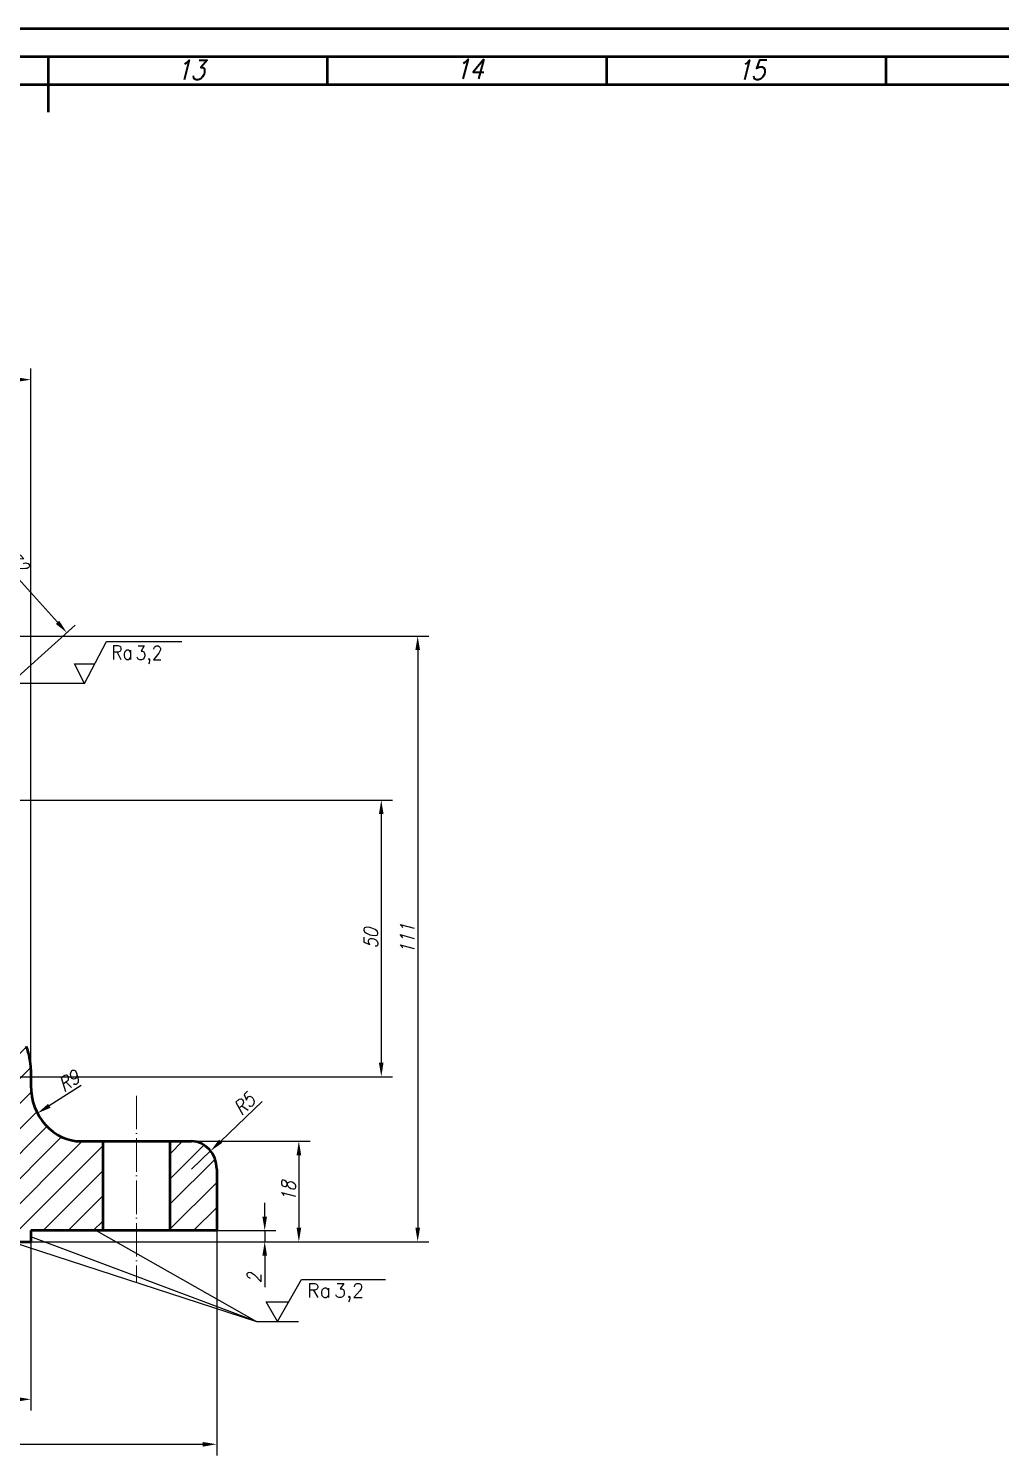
# Model space of a CAD drawing. Header units: millimetres. Extents: x -308 to 881, y -62 to 779.
# Drawn here: x 287.6 to 461.7, y 523.8 to 779.5 of the extents above; entities that cross this region are included whole.
import ezdxf

# ---------------------------------------------------------------- set-up
doc = ezdxf.new("R2010")
doc.units = ezdxf.units.MM
doc.header["$LTSCALE"] = 0.5
doc.linetypes.add('ACAD_ISO04W050', pattern=[15, 12, -1.5, 0, -1.5])
doc.layers.get('0').update_dxf_attribs({"lineweight": 18})
for name, color, linetype, lineweight in [('1-DL. KRESKA KROPKA (CIENKA)', 1, 'ACAD_ISO04W050', 18), ('111-NAPISY', 111, 'Continuous', 18), ('140-KRESKOWANIE', 140, 'Continuous', 15), ('21-CHROP', 21, 'Continuous', 25), ('3-WYMIAR', 3, 'Continuous', 18), ('41-GRUBA CIĄGŁA', 41, 'Continuous', 50)]:
    doc.layers.add(name, color=color, linetype=linetype, lineweight=lineweight)
doc.styles.get("Standard").update_dxf_attribs({"font": 'simplex.shx', "width": 0.85, "oblique": 15})
doc.dimstyles.new('RYS_TECHNICZNY', dxfattribs={"dimtxt": 2.5, "dimasz": 2.5, "dimexe": 2, "dimexo": 0, "dimtad": 1, "dimtxsty": 'Standard', "dimcen": -4, "dimadec": 0, "dimazin": 0, "dimtfac": 1, "dimtmove": 0, "dimatfit": 0, "dimfxl": 1, "dimarcsym": 0})

# ---------------------------------------------------------------- blocks, each defined once
blk = doc.blocks.new('A0_Premium_2016')
at = {"layer": '41-GRUBA CIĄGŁA'}
for p, q in [((0, 841), (1189, 841)), ((15, 836), (1184, 836)), ((599.5, 826), (599.5, 836)), ((649.5, 831), (649.5, 836)), ((699.5, 831), (699.5, 836)), ((749.5, 831), (749.5, 836)), ((20, 831), (1179, 831))]:
    blk.add_line(p, q, dxfattribs=at)
at = {"layer": '111-NAPISY', "char_height": 3.5, "attachment_point": 1}
for s, insert in [('13', (622.38, 835.33)), ('14', (672.3, 835.49)), ('15', (722.73, 835.32))]:
    blk.add_mtext_dynamic_manual_height_columns(s, width=3.5, gutter_width=12.5, heights=[3.98], dxfattribs=dict(at, insert=insert))
blk = doc.blocks.new('*D42')
at = {"layer": '3-WYMIAR', "color": 0, "lineweight": -2, "transparency": 16777216}
for p, q in [((-28.8, 562.11), (-28.8, 531.88)), ((288, 562.11), (288, 531.88)), ((-26.3, 533.88), (285.5, 533.88))]:
    blk.add_line(p, q, dxfattribs=at)
at = {"layer": '3-WYMIAR', "color": 0, "transparency": 16777216}
for points in [[(-26.3, 534.29), (-26.3, 533.46), (-28.8, 533.88)], [(285.5, 534.29), (285.5, 533.46), (288, 533.88)]]:
    blk.add_solid(points, dxfattribs=at)
at = {"layer": 'Defpoints', "color": 0, "transparency": 16777216}
for p in [(-28.8, 562.11), (288, 562.11), (288, 533.88)]:
    blk.add_point(p, dxfattribs=at)
at = {"layer": '3-WYMIAR', "color": 0, "transparency": 16777216, "insert": (129.6, 535.75), "char_height": 2.5, "attachment_point": 5}
blk.add_mtext('%%C317h7', dxfattribs=at)
blk = doc.blocks.new('*D43')
at = {"layer": '3-WYMIAR', "color": 0, "lineweight": -2, "transparency": 16777216}
for p, q in [((-62.1, 564.11), (-62.1, 523.82)), ((321.3, 564.11), (321.3, 523.82)), ((-59.6, 525.82), (318.8, 525.82))]:
    blk.add_line(p, q, dxfattribs=at)
at = {"layer": '3-WYMIAR', "color": 0, "transparency": 16777216}
for points in [[(-59.6, 526.23), (-59.6, 525.4), (-62.1, 525.82)], [(318.8, 526.23), (318.8, 525.4), (321.3, 525.82)]]:
    blk.add_solid(points, dxfattribs=at)
at = {"layer": 'Defpoints', "color": 0, "transparency": 16777216}
for p in [(-62.1, 564.11), (321.3, 564.11), (321.3, 525.82)]:
    blk.add_point(p, dxfattribs=at)
at = {"layer": '3-WYMIAR', "color": 0, "transparency": 16777216, "insert": (129.6, 527.69), "char_height": 2.5, "attachment_point": 5}
blk.add_mtext('%%C383', dxfattribs=at)
blk = doc.blocks.new('*D44')
at = {"layer": '3-WYMIAR', "color": 0, "lineweight": -2, "transparency": 16777216}
for p, q in [((316.8, 580.11), (338.01, 580.11)), ((336.01, 577.61), (336.01, 564.61)), ((288, 562.11), (338.01, 562.11))]:
    blk.add_line(p, q, dxfattribs=at)
at = {"layer": '3-WYMIAR', "color": 0, "transparency": 16777216}
for points in [[(335.6, 577.61), (336.43, 577.61), (336.01, 580.11)], [(335.6, 564.61), (336.43, 564.61), (336.01, 562.11)]]:
    blk.add_solid(points, dxfattribs=at)
at = {"layer": 'Defpoints', "color": 0, "transparency": 16777216}
for p in [(316.8, 580.11), (288, 562.11), (336.01, 562.11)]:
    blk.add_point(p, dxfattribs=at)
at = {"layer": '3-WYMIAR', "color": 0, "transparency": 16777216, "insert": (334.14, 571.11), "char_height": 2.5, "attachment_point": 5, "rotation": 90}
blk.add_mtext('18', dxfattribs=at)
blk = doc.blocks.new('*D45')
at = {"layer": '3-WYMIAR', "color": 0, "lineweight": -2, "transparency": 16777216}
for p, q in [((322.01, 580.12), (329.41, 587.24)), ((316.8, 575.11), (320.21, 578.38))]:
    blk.add_line(p, q, dxfattribs=at)
at = {"layer": '3-WYMIAR', "color": 0, "transparency": 16777216}
blk.add_solid([(321.72, 580.42), (322.3, 579.82), (320.21, 578.38)], dxfattribs=at)
at = {"layer": 'Defpoints', "color": 0, "transparency": 16777216}
for p in [(320.21, 578.38), (316.8, 575.11)]:
    blk.add_point(p, dxfattribs=at)
at = {"layer": '3-WYMIAR', "color": 0, "transparency": 16777216, "insert": (326.21, 586.77), "char_height": 2.5, "attachment_point": 5, "rotation": 43.912}
blk.add_mtext('R5', dxfattribs=at)
blk = doc.blocks.new('*D46')
at = {"layer": '3-WYMIAR', "color": 0, "lineweight": -2, "transparency": 16777216}
blk.add_line((297, 590.11), (291.31, 586.47), dxfattribs=at)
at = {"layer": '3-WYMIAR', "color": 0, "transparency": 16777216}
blk.add_solid([(291.09, 586.82), (291.54, 586.12), (289.2, 585.12)], dxfattribs=at)
at = {"layer": 'Defpoints', "color": 0, "transparency": 16777216}
for p in [(297, 590.11), (289.2, 585.12)]:
    blk.add_point(p, dxfattribs=at)
at = {"layer": '3-WYMIAR', "color": 0, "transparency": 16777216, "insert": (294.79, 590.92), "char_height": 2.5, "attachment_point": 5, "rotation": 32.6098}
blk.add_mtext('R9', dxfattribs=at)
blk = doc.blocks.new('*D47')
at = {"layer": '3-WYMIAR', "color": 0, "lineweight": -2, "transparency": 16777216}
for p, q in [((329.9, 566.61), (329.9, 569.11)), ((288, 564.11), (331.9, 564.11)), ((329.9, 564.11), (329.9, 562.11)), ((288, 562.11), (331.9, 562.11)), ((329.9, 559.61), (329.9, 554))]:
    blk.add_line(p, q, dxfattribs=at)
at = {"layer": '3-WYMIAR', "color": 0, "transparency": 16777216}
for points in [[(329.48, 566.61), (330.31, 566.61), (329.9, 564.11)], [(329.48, 559.61), (330.31, 559.61), (329.9, 562.11)]]:
    blk.add_solid(points, dxfattribs=at)
at = {"layer": 'Defpoints', "color": 0, "transparency": 16777216}
for p in [(288, 564.11), (288, 562.11), (329.9, 562.11)]:
    blk.add_point(p, dxfattribs=at)
at = {"layer": '3-WYMIAR', "color": 0, "transparency": 16777216, "insert": (328.02, 555.56), "char_height": 2.5, "attachment_point": 5, "rotation": 90}
blk.add_mtext('2', dxfattribs=at)
blk = doc.blocks.new('*D34')
at = {"layer": '3-WYMIAR', "color": 0, "lineweight": -2, "transparency": 16777216}
for p, q in [((258.79, 682.64), (274.31, 696.61)), ((274.49, 693.42), (292.79, 673.09)), ((280.42, 658.6), (295.95, 672.57))]:
    blk.add_line(p, q, dxfattribs=at)
at = {"layer": '3-WYMIAR', "color": 0, "transparency": 16777216}
for points in [[(274.8, 693.7), (274.18, 693.14), (272.82, 695.28)], [(293.1, 673.37), (292.48, 672.81), (294.46, 671.23)]]:
    blk.add_solid(points, dxfattribs=at)
at = {"layer": 'Defpoints', "color": 0, "transparency": 16777216}
for p in [(258.79, 682.64), (294.46, 671.23), (280.42, 658.6)]:
    blk.add_point(p, dxfattribs=at)
at = {"layer": '3-WYMIAR', "color": 0, "transparency": 16777216, "insert": (285.03, 684.51), "char_height": 2.5, "attachment_point": 5, "rotation": 311.9872}
blk.add_mtext('%%C32', dxfattribs=at)
blk = doc.blocks.new('*D37')
at = {"layer": '3-WYMIAR', "color": 0, "lineweight": -2, "transparency": 16777216}
for p, q in [((269.6, 670.62), (359.29, 670.62)), ((357.29, 668.12), (357.29, 564.61)), ((275.58, 562.11), (359.29, 562.11))]:
    blk.add_line(p, q, dxfattribs=at)
at = {"layer": '3-WYMIAR', "color": 0, "transparency": 16777216}
for points in [[(356.88, 668.12), (357.71, 668.12), (357.29, 670.62)], [(356.88, 564.61), (357.71, 564.61), (357.29, 562.11)]]:
    blk.add_solid(points, dxfattribs=at)
at = {"layer": 'Defpoints', "color": 0, "transparency": 16777216}
for p in [(269.6, 670.62), (275.58, 562.11), (357.29, 562.11)]:
    blk.add_point(p, dxfattribs=at)
at = {"layer": '3-WYMIAR', "color": 0, "transparency": 16777216, "insert": (355.42, 616.37), "char_height": 2.5, "attachment_point": 5, "rotation": 90}
blk.add_mtext('111', dxfattribs=at)
blk = doc.blocks.new('*D54')
at = {"layer": '3-WYMIAR', "color": 0, "lineweight": -2, "transparency": 16777216}
for p, q in [((260.89, 641.24), (352.77, 641.24)), ((350.77, 638.74), (350.77, 594.18)), ((281.22, 591.68), (352.77, 591.68))]:
    blk.add_line(p, q, dxfattribs=at)
at = {"layer": '3-WYMIAR', "color": 0, "transparency": 16777216}
for points in [[(350.35, 638.74), (351.18, 638.74), (350.77, 641.24)], [(350.35, 594.18), (351.18, 594.18), (350.77, 591.68)]]:
    blk.add_solid(points, dxfattribs=at)
at = {"layer": 'Defpoints', "color": 0, "transparency": 16777216}
for p in [(260.89, 641.24), (281.22, 591.68), (350.77, 591.68)]:
    blk.add_point(p, dxfattribs=at)
at = {"layer": '3-WYMIAR', "color": 0, "transparency": 16777216, "insert": (348.89, 616.46), "char_height": 2.5, "attachment_point": 5, "rotation": 90}
blk.add_mtext('50', dxfattribs=at)
blk = doc.blocks.new('CH_UM_W')
at = {"layer": '21-CHROP'}
for p, q in [((0, 0), (4.33, 7.5)), ((4.33, 7.5), (19.33, 7.5)), ((0, 0), (-2.02, 3.5)), ((-2.02, 3.5), (2.02, 3.5))]:
    blk.add_line(p, q, dxfattribs=at)
blk.add_text('Ra', height=2.5, dxfattribs=at).set_placement((5.29, 4.31))
blk.add_attdef('RA', (10.15, 4.27), '', height=2.5, dxfattribs=at)
blk = doc.blocks.new('*D66')
at = {"layer": '3-WYMIAR', "color": 0, "lineweight": -2, "transparency": 16777216}
for p, q in [((-28.8, 591.68), (-28.8, 718.57)), ((288, 591.68), (288, 718.57)), ((-26.3, 716.57), (285.5, 716.57))]:
    blk.add_line(p, q, dxfattribs=at)
at = {"layer": '3-WYMIAR', "color": 0, "transparency": 16777216}
for points in [[(-26.3, 716.99), (-26.3, 716.16), (-28.8, 716.57)], [(285.5, 716.99), (285.5, 716.16), (288, 716.57)]]:
    blk.add_solid(points, dxfattribs=at)
at = {"layer": 'Defpoints', "color": 0, "transparency": 16777216}
for p in [(288, 716.57), (-28.8, 591.68), (288, 591.68)]:
    blk.add_point(p, dxfattribs=at)
at = {"layer": '3-WYMIAR', "color": 0, "transparency": 16777216, "insert": (129.6, 718.45), "char_height": 2.5, "attachment_point": 5}
blk.add_mtext('%%c317', dxfattribs=at)

msp = doc.modelspace()

# ---------------------------------------------------------------- hatches: boundary and pattern name
at = {"layer": '140-KRESKOWANIE'}
h = msp.add_hatch(dxfattribs=at)
h.set_pattern_fill('ANSI31', color=256)
edge = h.paths.add_edge_path()
edge.add_line((300.904, 580.109), (297.004, 580.109))
edge.add_ellipse((297.004, 590.109), major_axis=(0, 10), ratio=0.9, start_angle=90, end_angle=180, ccw=False)
edge.add_line((288.004, 590.109), (288.004, 592.943))
edge.add_ellipse((279.004, 592.943), major_axis=(0, 10), ratio=0.9, start_angle=-90, end_angle=-65.55605)
edge.add_line((287.197, 597.081), (280.172, 614.255))
edge.add_line((280.172, 614.255), (269.068, 641.397))
edge.add_ellipse((273.165, 643.466), major_axis=(0, 5), ratio=0.9, start_angle=45, end_angle=114.44395, ccw=False)
edge.add_line((269.983, 647.002), (277.878, 655.775))
edge.add_line((277.878, 655.775), (280.424, 658.603))
edge.add_line((280.424, 658.603), (277.254, 662.124))
edge.add_line((277.254, 662.124), (259.672, 642.589))
edge.add_line((259.672, 642.589), (260.932, 641.189))
edge.add_ellipse((260.252, 640.53), major_axis=(0, 1), ratio=0.9, start_angle=-56.65018, end_angle=-45, ccw=False)
edge.add_ellipse((260.252, 640.53), major_axis=(0, 1), ratio=0.9, start_angle=-65.55605, end_angle=-56.65018, ccw=False)
edge.add_line((261.072, 640.944), (267.881, 624.299))
edge.add_line((267.881, 624.299), (270.255, 618.496))
edge.add_line((270.255, 618.496), (281.223, 591.684))
edge.add_line((281.223, 591.684), (281.223, 564.109))
edge.add_line((281.223, 564.109), (281.223, 562.109))
edge.add_line((281.223, 562.109), (281.313, 562.109))
edge.add_line((281.313, 562.109), (288.004, 562.109))
edge.add_line((288.004, 562.109), (288.004, 564.109))
edge.add_line((288.004, 564.109), (288.904, 564.109))
edge.add_line((288.904, 564.109), (300.904, 564.109))
edge.add_line((300.904, 564.109), (300.904, 580.109))
h = msp.add_hatch(dxfattribs=at)
h.set_pattern_fill('ANSI31', color=256)
edge = h.paths.add_edge_path()
edge.add_ellipse((316.804, 575.109), major_axis=(0, 5), ratio=0.9, start_angle=270, end_angle=360)
edge.add_line((316.804, 580.109), (312.904, 580.109))
edge.add_line((312.904, 580.109), (312.904, 564.109))
edge.add_line((312.904, 564.109), (321.304, 564.109))
edge.add_line((321.304, 564.109), (321.304, 575.109))
edge = h.paths.add_edge_path()
edge.add_line((-53.696, 580.109), (-57.596, 580.109))
edge.add_ellipse((-57.596, 575.109), major_axis=(0, 5), ratio=0.9, start_angle=0, end_angle=90)
edge.add_line((-62.096, 575.109), (-62.096, 564.109))
edge.add_line((-62.096, 564.109), (-53.696, 564.109))
edge.add_line((-53.696, 564.109), (-53.696, 580.109))
edge = h.paths.add_edge_path()
edge.add_line((-22.015, 591.684), (-11.852, 616.528))
edge.add_line((-11.852, 616.528), (-25.637, 631.43))
edge.add_line((-25.637, 631.43), (-28.796, 627.818))
edge.add_line((-28.796, 627.818), (-21.824, 619.798))
edge.add_ellipse((-25.06, 616.324), major_axis=(0, 5), ratio=0.9, start_angle=245.55605, end_angle=314.00833, ccw=False)
edge.add_line((-20.964, 614.255), (-27.989, 597.081))
edge.add_ellipse((-19.796, 592.943), major_axis=(0, 10), ratio=0.9, start_angle=65.55605, end_angle=90)
edge.add_line((-28.796, 592.943), (-28.796, 590.109))
edge.add_ellipse((-37.796, 590.109), major_axis=(0, 10), ratio=0.9, start_angle=180, end_angle=270, ccw=False)
edge.add_line((-37.796, 580.109), (-41.696, 580.109))
edge.add_line((-41.696, 580.109), (-41.696, 564.109))
edge.add_line((-41.696, 564.109), (-29.696, 564.109))
edge.add_line((-29.696, 564.109), (-28.796, 564.109))
edge.add_line((-28.796, 564.109), (-28.796, 562.109))
edge.add_line((-28.796, 562.109), (-22.015, 562.109))
edge.add_line((-22.015, 562.109), (-22.015, 564.109))
edge.add_line((-22.015, 564.109), (-22.015, 591.684))

# ---------------------------------------------------------------- linework, layer by layer
for p, q in [((288.004, 592.943), (288.004, 590.109)), ((297.004, 580.109), (301.504, 580.109)), ((301.504, 580.109), (312.304, 580.109)), ((288.004, 564.109), (288.904, 564.109)), ((321.304, 564.109), (288.904, 564.109))]:
    msp.add_line(p, q)
at = {"layer": '1-DL. KRESKA KROPKA (CIENKA)'}
msp.add_line((306.904, 588.255), (306.904, 554.822), dxfattribs=at)
at = {"layer": '21-CHROP'}
for p, q in [((297.642, 662.124), (277.254, 662.124)), ((328.428, 547.833), (288.004, 563.007)), ((299.737, 564.109), (328.428, 547.833)), ((284.604, 562.109), (328.428, 547.833)), ((328.428, 547.833), (335.925, 547.833))]:
    msp.add_line(p, q, dxfattribs=at)
at = {"layer": '41-GRUBA CIĄGŁA'}
for p, q in [((288.004, 592.943), (288.004, 590.109)), ((297.004, 580.109), (316.804, 580.109)), ((300.904, 580.109), (300.904, 564.109)), ((312.904, 580.109), (312.904, 564.109)), ((321.304, 575.109), (321.304, 564.109)), ((288.904, 564.109), (288.004, 564.109)), ((288.004, 564.109), (288.004, 562.109)), ((288.454, 564.109), (288.454, 564.109)), ((321.304, 564.109), (288.904, 564.109)), ((281.223, 562.109), (288.004, 562.109))]:
    msp.add_line(p, q, dxfattribs=at)
for centre, major_axis, start_param, end_param in [((279.004, 592.943), (0, 10), -1.5707963, -1.1441688), ((297.004, 590.109), (0, 10), 1.5707963, 3.1415927), ((316.804, 575.109), (0, 5), 4.712389, 6.2831853)]:
    msp.add_ellipse(centre, major_axis=major_axis, ratio=0.9, start_param=start_param, end_param=end_param, dxfattribs=at)

# ---------------------------------------------------------------- block references
at = {"layer": '21-CHROP', "xscale": 0.9}
msp.add_blockref('CH_UM_W', (297.642, 662.124), dxfattribs=at).add_auto_attribs({'RA': '3,2'})
at = {"layer": '21-CHROP'}
msp.add_blockref('CH_UM_W', (332.177, 547.833), dxfattribs=at).add_auto_attribs({'RA': '3,2'})
at = {"layer": '3-WYMIAR'}
msp.add_blockref('A0_Premium_2016', (-308.333, -61.524), dxfattribs=at)

# ---------------------------------------------------------------- dimensions: what is measured, and where the dimension line sits
dim = msp.add_linear_dim(base=(288.004, 716.574), p1=(-28.796, 591.684), p2=(288.004, 591.684), dimstyle='RYS_TECHNICZNY', override={"dimdec": 0, "dimpost": '%%c<>'}, dxfattribs=at)
dim.commit()
dim.dimension.update_dxf_attribs({"geometry": '*D66', "text_midpoint": (129.604, 718.449)})
dim = msp.add_aligned_dim(p1=(258.786, 682.645), p2=(280.424, 658.603), distance=18.883, text='%%C<>', dimstyle='RYS_TECHNICZNY', override={"dimdec": 0}, dxfattribs=at)
dim.commit()
dim.dimension.update_dxf_attribs({"geometry": '*D34', "text_midpoint": (285.034, 684.51)})
dim = msp.add_linear_dim(base=(357.292, 562.109), p1=(269.605, 670.624), p2=(275.582, 562.109), angle=90, text='111', dimstyle='RYS_TECHNICZNY', dxfattribs=at)
dim.commit()
dim.dimension.update_dxf_attribs({"geometry": '*D37', "text_midpoint": (355.417, 616.366)})
dim = msp.add_linear_dim(base=(350.768, 591.684), p1=(260.889, 641.237), p2=(281.223, 591.684), angle=90, dimstyle='RYS_TECHNICZNY', override={"dimdec": 0}, dxfattribs=at)
dim.commit()
dim.dimension.update_dxf_attribs({"geometry": '*D54', "text_midpoint": (348.893, 616.461)})
for center, mpoint, picture, middle in [((297.004, 590.109), (289.205, 585.119), '*D46', (295.801, 589.339)), ((316.804, 575.109), (320.205, 578.383), '*D45', (327.514, 585.42))]:
    dim = msp.add_radius_dim(center=center, mpoint=mpoint, dimstyle='RYS_TECHNICZNY', override={"dimdec": 0}, dxfattribs=at)
    dim.commit()
    dim.dimension.update_dxf_attribs({"geometry": picture, "text_midpoint": middle, "dimtype": 164})
dim = msp.add_linear_dim(base=(336.013, 562.109), p1=(316.804, 580.109), p2=(288.004, 562.109), angle=90, dimstyle='RYS_TECHNICZNY', dxfattribs=at)
dim.commit()
dim.dimension.update_dxf_attribs({"geometry": '*D44', "text_midpoint": (336.013, 571.109), "dimtype": 160})
dim = msp.add_linear_dim(base=(329.895, 562.109), p1=(288.004, 564.109), p2=(288.004, 562.109), angle=90, dimstyle='RYS_TECHNICZNY', dxfattribs=at)
dim.commit()
dim.dimension.update_dxf_attribs({"geometry": '*D47', "text_midpoint": (328.02, 555.555)})
for base, p1, p2, text, picture, middle in [((321.304, 525.818), (-62.096, 564.109), (321.304, 564.109), '%%C<>', '*D43', (129.604, 527.693)), ((288.004, 533.877), (-28.796, 562.109), (288.004, 562.109), '%%C<>h7', '*D42', (129.604, 535.752))]:
    dim = msp.add_linear_dim(base=base, p1=p1, p2=p2, text=text, dimstyle='RYS_TECHNICZNY', override={"dimdec": 0}, dxfattribs=at)
    dim.commit()
    dim.dimension.update_dxf_attribs({"geometry": picture, "text_midpoint": middle})

doc.saveas('drawing.dxf')
